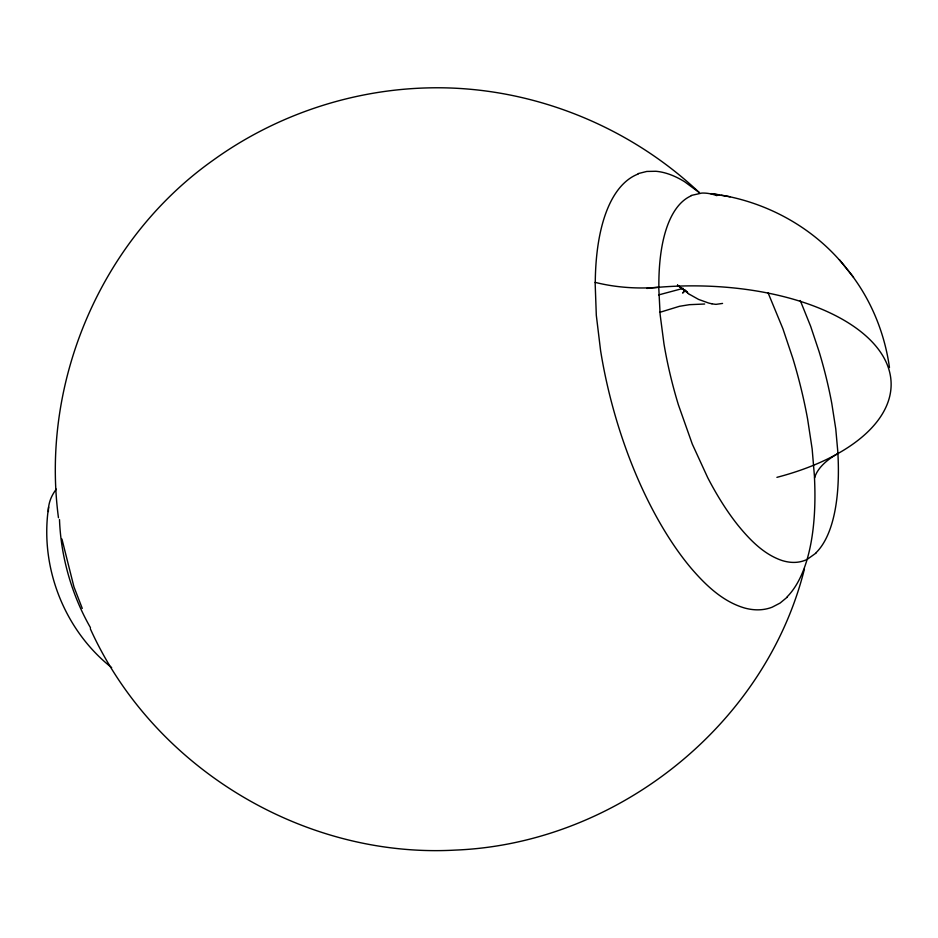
<?xml version="1.0" encoding="UTF-8"?>
<svg xmlns="http://www.w3.org/2000/svg" width="938" height="938" viewBox="0 0 938 938"><rect width="100%" height="100%" fill="white"/><g stroke="black" fill="none" stroke-linecap="round" stroke-linejoin="round"><path stroke-width="1.41" d="M48.624 507.048C39.502 566.763 64.194 630.172 111.657 667.61M804.441 568.92C765.408 725.625 616.137 843.661 455.469 850.086C303.49 858.622 152.929 767.542 90.294 628.73M685.08 290.37L682.594 293.043L685.549 290.241M787.287 597.107L780.088 603.064L772.15 607.191A232.683 95.606 73.6 0 1 744.573 608C722.577 601.551 705.458 584.925 690.907 567.947A232.542 95.395 73.6 0 1 658.605 520.613C641.346 490.07 627.979 457.416 617.673 423.906A231.17 94.844 73.7 0 1 600.59 350.578L596.31 315.285L595.126 282.35A117.367 67.102 -1.3 0 0 658.746 287.274L660.141 314.676L663.987 343.976A194.787 76.306 73.7 0 0 678.385 404.806L692.291 444.084L707.698 477.63A195.69 76.658 73.6 0 0 738.018 525.327C749.802 539.76 763.509 554.053 781.518 560.338A195.749 76.775 73.6 0 0 807.219 559.365L816.236 552.916M722.553 303.431L716.022 304.358A26.616 14.398 -8.3 0 1 711.942 303.771M659.602 312.401L679.499 306.292L689.512 304.674L704.649 304.018M691.329 195.421L701.753 193.087A195.901 76.893 73.7 0 1 716.878 195.655M658.64 294.919L683.181 288.353M638.203 173.589L646.81 171.443L655.861 171.279A232.894 95.793 73.7 0 1 684.693 181.784L699.525 192.771C626.994 124.133 527.297 85.124 427.306 87.914C350.812 89.884 275.256 115.409 213.219 160.175C101.175 239.378 40.381 382.047 58.461 517.741M719.376 195.01L710.875 193.638C763.333 199.806 813.469 226.597 846.275 268.198M721.287 195.35L730.092 196.769M677.471 285.234L687.495 292.539L686.546 291.296M677.588 285.269L687.495 292.539L677.599 285.293M689.606 294.38L698.564 299.41L708.483 302.986A42.28 22.747 -8.2 0 0 711.93 303.783M846.721 268.784C869.866 296.795 884.464 331.618 889.47 367.532M839.416 259.709L853.545 277.226M768.116 292.926L782.902 328.734L792.845 358.386A232.073 95.594 73.7 0 1 807.606 419.052L812.156 448.962L814.583 477.864A97.54 43.429 -3.9 0 1 837.974 453.511L835.77 428.959L831.795 403.469A195.432 76.81 73.7 0 0 819.097 351.633L810.631 326.26L800.266 300.535M82.263 608.41L73.95 586.883L61.943 539.069M90.47 627.674A158.018 102.688 73.7 0 1 59.493 519.511M48.389 511.55A175.723 75.286 5.7 0 1 56.303 489.167M837.892 453.441A190.297 74.641 73.7 0 1 816.142 552.634M658.863 287.38A190.367 74.7 73.7 0 1 691.435 195.714M595.267 282.479A225.976 92.897 73.7 0 1 638.332 173.94M814.477 477.77A225.882 92.815 73.7 0 1 787.17 596.779M646.833 288.435A204.965 101.667 -1.2 0 1 880.336 351.973A204.965 101.667 -1.2 0 1 776.91 477.348M689.383 294.473A33.874 17.4 -7.5 0 1 687.296 292.609"/></g></svg>
